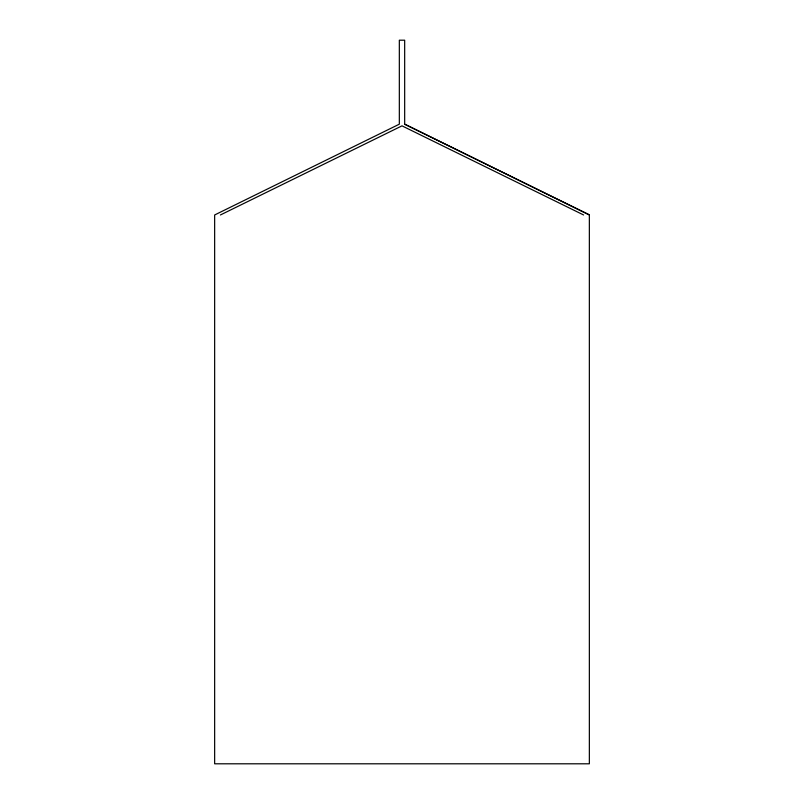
<?xml version="1.0" encoding="UTF-8"?>
<svg xmlns="http://www.w3.org/2000/svg" width="804" height="804" viewBox="0 0 804 804"><rect width="100%" height="100%" fill="white"/><g stroke="black" fill="none" stroke-linecap="round" stroke-linejoin="round"><path stroke-width="1.21" d="M220.407 214.969L402 125.846L583.593 214.969M404.673 124.178L589.352 214.819L589.352 763.8L214.648 763.8L214.648 214.969L399.327 124.178L399.327 40.2L404.673 40.2L404.673 124.178L589.352 214.969"/></g></svg>
